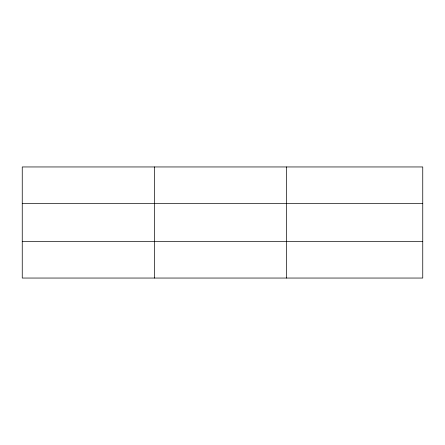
<?xml version="1.0" encoding="UTF-8"?>
<svg xmlns="http://www.w3.org/2000/svg" width="445" height="445" viewBox="0 0 445 445"><rect width="100%" height="100%" fill="white"/><g stroke="black" fill="none" stroke-linecap="round" stroke-linejoin="round"><path stroke-width="0.67" d="M154.415 166.953L154.415 278.047M286.58 166.953L286.58 278.047M422.75 203.615L422.75 166.953L22.25 166.953L22.25 278.047L422.75 278.047L422.75 203.615L22.25 203.615M22.25 241.385L422.75 241.385"/></g></svg>
